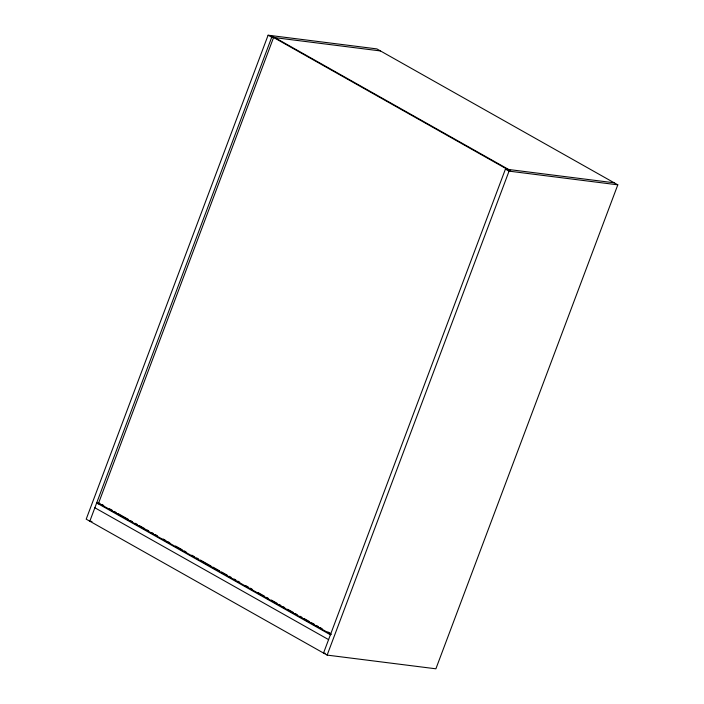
<?xml version="1.0" encoding="UTF-8"?>
<svg xmlns="http://www.w3.org/2000/svg" width="704" height="704" viewBox="0 0 704 704"><rect width="100%" height="100%" fill="white"/><g stroke="black" fill="none" stroke-linecap="round" stroke-linejoin="round"><path stroke-width="1.06" d="M268.11 35.2L86.196 519.165L327.14 655.098L435.89 668.8L617.804 184.835L376.86 48.902L268.11 35.2L271.726 37.242L380.468 50.943M271.726 37.242L89.813 521.206L91.986 521.479M98.252 503.976L273.601 37.479M614.187 182.794L505.437 169.092L323.532 653.057L325.213 653.277M327.14 655.098L509.054 171.134L617.804 184.835M99.95 503.334L96.686 502.929L330.405 634.779M505.437 169.092L509.054 171.134M101.79 504.407L103.708 505.49M109.454 508.728L112.323 510.347M114.242 511.43L116.16 512.512M118.07 513.594L128.612 519.534M130.522 520.617L132.44 521.699M135.318 523.318L137.227 524.401M139.146 525.483L144.892 528.722M146.81 529.804L148.72 530.886M151.598 532.506L153.516 533.588M155.426 534.67L157.344 535.753M163.09 538.991L165.968 540.61M167.878 541.693L169.796 542.775M175.542 546.014L182.248 549.798M184.166 550.88L186.076 551.962M191.831 555.201L194.7 556.82M196.618 557.902L198.528 558.985M200.446 560.067L210.98 566.007M212.898 567.09L219.604 570.874M221.522 571.956L227.269 575.194M229.187 576.277L231.097 577.359M233.974 578.978L235.884 580.061M237.802 581.143L239.721 582.226M245.467 585.464L248.336 587.083M250.254 588.166L252.173 589.248M257.919 592.486L264.625 596.27M266.543 597.353L268.453 598.435M271.33 600.054L277.077 603.293M278.995 604.375L280.905 605.458M282.823 606.54L284.742 607.622M287.61 609.242L293.357 612.48M295.275 613.562L297.194 614.645M300.062 616.264L301.981 617.346M303.899 618.429L309.646 621.667M311.555 622.75L314.433 624.369M316.351 625.451L318.261 626.534M320.179 627.616L322.098 628.698M327.844 631.937L330.713 633.556M98.56 503.158L331.32 634.471M94.864 507.769L328.583 639.619M272.906 36.511L271.594 36.344L509.326 170.465L510.638 170.623L272.906 36.511"/></g></svg>
